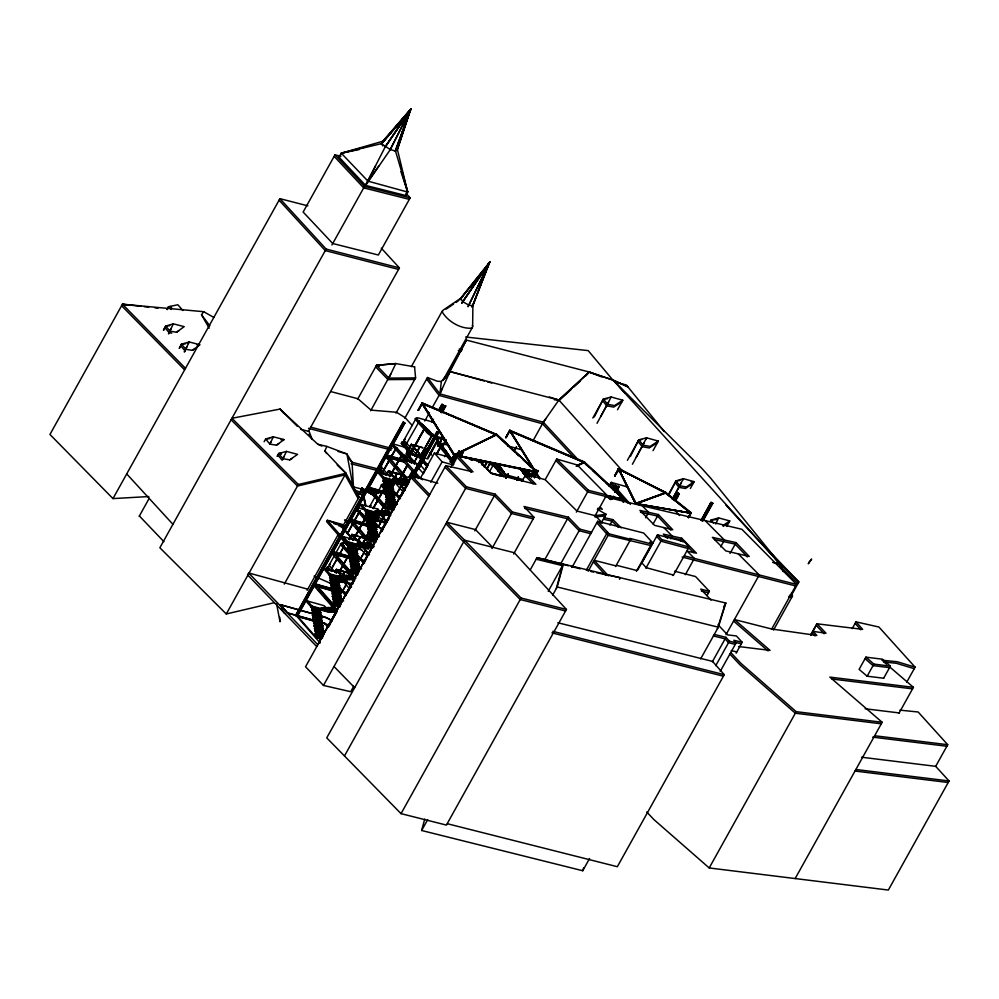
<?xml version="1.0" encoding="UTF-8"?>
<svg xmlns="http://www.w3.org/2000/svg" width="999" height="999" viewBox="0 0 999 999"><rect width="100%" height="100%" fill="white"/><g stroke="black" fill="none" stroke-linecap="round" stroke-linejoin="round"><path stroke-width="1.5" d="M443.231 379.87L472.639 326.923L472.877 305.694L488.936 263.511L459.765 299.875M664.198 431.531L626.435 385.04L616.795 382.517M665.446 493.081L618.506 468.768L636.188 503.521L635.651 503.908L618.393 468.793L665.821 492.482L665.396 493.069L665.759 492.445L691.208 512.737L688.623 517.669M340.796 544.155L335.726 553.221M392.994 445.129C390.559 444.98 401.785 451.573 392.769 445.167M395.429 448.101C397.065 446.004 401.248 454.333 396.378 448.951M415.784 418.494C413.411 418.394 423.813 424.325 415.547 418.531M346.291 549.213C345.691 547.527 349.5 552.11 348.976 551.648M361.775 514.235C360.776 511.688 369.305 521.49 362.075 513.623M398.289 450.624C406.118 457.954 397.977 448.501 398.426 450.774M421.079 424.001C433.841 433.953 417.382 421.091 418.656 421.004M401.148 452.959L407.23 458.479L404.37 455.382L403.921 455.844M423.938 426.336L427.085 429.308M349.575 551.323L340.447 543.806M454.632 455.307L454.033 454.92L458.716 453.346M496.628 435.152L496.728 434.503L422.165 402.922L454.258 455.182M505.844 437.425L509.852 430.344L584.415 461.925L584.015 462.512L584.378 461.9L624.825 499.338L623.513 501.973L624.762 499.575M622.09 470.517L558.866 400.037L450.025 371.578L441.358 381.481L439.897 393.868L432.342 407.442M496.378 435.114L496.703 434.49L496.503 435.139L422.077 403.009L454.67 454.97C452.984 455.869 456.281 453.821 457.542 455.432M460.439 456.019L536.987 471.778L534.415 476.848M583.903 462.387C584.715 461.413 583.716 463.673 588.386 466.533M624.238 499.35L622.964 501.648L624.662 499.2L624.525 499.862L583.94 462.137L624.2 499.675L624.825 499.338M367.719 518.843C359.278 512.225 368.419 519.155 370.154 522.165M426.698 429.208C428.359 428.883 430.619 432.505 429.595 432.067M665.908 492.969L635.676 503.958L665.946 492.694L618.393 469.031M367.482 518.881L370.579 521.94L368.768 519.892M406.693 458.329L409.727 461.488M373.301 524.537L375.799 527.322M409.353 461.388L409.815 460.926L411.713 463.024M429.483 431.693L434.041 436.838M432.367 434.328L435.352 437.599L432.517 434.852M328.209 567.607L326.561 567.832L327.31 569.093M335.052 572.077L336.538 569.455L340.322 574.363M351.735 534.74L356.93 540.659M381.606 473.489L378.596 470.042L379.258 468.856L380.357 469.155M386.638 474.887L388.673 471.004L386.401 474.7M410.402 453.733L401.386 443.419L402.734 442.132L403.034 443.194M411.463 444.38L406.531 452.947L411.463 444.38L424.051 459.265L411.201 444.455L422.752 447.664M437.35 440.709C436.413 438.074 443.993 449.313 437.824 440.272M399.35 499.2L404.083 490.534M428.134 465.409L422.165 458.578M440.347 443.406C446.965 452.385 437.924 441.908 440.484 443.544M527.547 471.266C527.422 469.368 530.219 475.736 530.631 474.2M445.329 450.324L442.569 446.678L447.502 453.883L445.367 450.112L444.742 450.387L445.367 450.099M523.426 472.265C510.864 455.794 537.125 493.144 521.053 468.718M530.019 474.5L530.494 474.075L532.242 476.423M608.116 496.441C608.641 495.666 608.516 496.703 611.151 499.463M635.851 503.646L691.071 513.099L635.689 503.471L665.821 492.482M498.576 465.509C498.713 464.298 501.336 468.718 502.522 471.191M444.792 450.174L447.502 453.883L442.569 446.678M525.611 475.824L523.101 471.94M460.739 298.664L488.936 263.511L472.015 307.23L489.797 261.988L460.614 298.339L443.206 310.115L442.182 311.863C447.827 321.528 460.701 329.121 472.003 328.172M452.447 460.389C451.823 461.813 449.438 454.657 447.377 453.384M505.694 475.574L504.133 473.264M523.089 459.827L537.112 472.165L496.565 434.453L454.508 454.807C441.658 476.673 462.774 440.359 450.699 462.287M606.031 496.053L624.35 499.325M461.476 451.76L496.865 434.715L421.94 403.559L422.477 403.121M422.165 402.922L454.145 455.394L454.32 454.77M506.131 437.749L510.014 430.407L509.64 430.969L584.19 462.562M363.274 537.924L351.923 534.453L358.142 541.47M347.789 572.614L336.438 569.43L340.584 574.225M399.962 474.3L388.424 471.091L393.356 476.935M414.76 455.881L402.272 441.933L401.548 443.231L402.247 444.018M422.714 447.814L411.263 444.443L424.1 459.215M589.56 858.491L582.742 870.741L421.64 830.494L424.725 819.068M556.343 588.498L562.512 565.634L536.176 559.215M552.647 595.129L557.192 586.962L563.361 564.11L725.848 603.021L718.293 627.21L700.649 658.89M635.651 503.908L618.606 468.718L635.864 504.008M615.097 476.011C613.211 475.974 619.979 470.779 618.868 468.693M635.514 503.783L635.776 503.721M582.742 870.741L583.628 867.894M717.432 628.733L724.999 604.545M339.011 157.305L341.296 153.209L381.356 143.656L410.04 110.489L397.415 149.513L407.667 192.07L405.394 196.166M397.04 149.6L410.04 110.489L381.918 142.795M359.39 149.513L341.296 153.209L382.767 141.259L410.889 108.953L397.415 149.513L395.492 151.036L390.297 149.588L381.356 143.656L410.889 108.953L395.492 151.036L407.667 192.07L367.957 181.131L341.296 153.209L339.348 157.467M509.565 430.769L584.378 462.412L509.902 430.619L505.906 437.649M395.492 151.036L410.04 110.489L381.356 143.656L382.904 145.954M395.167 151.124L410.04 110.489L381.481 144.031M330.769 570.129L344.205 545.754M384.49 474.113L382.892 471.603L396.74 447.49L391.171 456.718M408.316 448.613L405.656 445.142L419.518 420.854M408.091 448.651L405.831 444.93M171.004 328.871L168.506 333.916L173.339 323.851L184.203 326.648L176.523 332.217L170.017 331.193L165.722 326.061L163.449 330.145M186.825 346.99L184.328 352.035L189.161 341.97L198.664 344.418M270.916 441.82L269.942 444.143L276.448 445.154L278.721 443.818M373.876 495.604L361.763 488.786L362.025 488.174L358.291 495.566M485.277 271.978L488.936 263.511L461.825 303.134L488.936 263.511L485.227 272.003M481.73 280.369L483.591 276.124M484.84 273.301L489.797 261.988L462.674 301.598L468.881 305.207L472.877 305.694M326.685 453.509L324.825 451.024L326.86 446.441L346.928 453.971L352.048 462.25L353.546 487.962M277.897 455.069L282.143 460.264L284.028 456.418M442.37 388.324L439.897 393.868L543.331 422.227L578.284 459.852M385.302 146.703L410.04 110.489L406.918 117.432L410.04 110.489L405.557 116.771L410.04 110.489L390.297 149.588L364.91 186.551L385.302 146.703L410.889 108.953L407.093 117.32M282.992 458.728L286.426 451.398L297.602 454.37L289.698 459.852L282.992 458.728L278.746 453.534L277.235 456.268M377.61 517.994L388.461 497.539M425.299 427.46L411.476 451.498L425.162 427.36L409.578 456.406M370.666 410.776L390.696 374.2M608.691 401.985L597.015 423.301M644.13 442.832L632.404 464.235M681.193 483.017L672.302 499.375L683.391 478.671L694.155 481.68L690.384 488.449M715.721 523.988L718.618 517.907L729.757 520.929L726.735 526.361M357.53 399.375L376.486 365.322L388.861 378.097L395.829 363.574L414.685 366.87M489.797 261.988L468.032 306.73L488.936 263.511L486.438 267.332L489.797 261.988L486.775 267.42M167.183 309.553L168.544 306.743L177.834 304.745L182.879 310.502M617.519 409.752L622.814 400.249L611.188 396.99L600.774 416.471M277.372 456.318L278.746 453.534L286.426 451.398M163.636 330.219L165.722 326.061L173.339 323.851M179.458 348.339L181.543 344.18L189.161 341.97L188.312 343.506M364.922 186.576L375.524 166.059M362.275 488.586L361.85 488.336M390.122 149.763L410.889 108.953L404.632 117.832M594.293 416.945L603.408 399.026L611.188 396.99M630.369 456.456L638.811 439.835L646.628 437.824L658.353 441.096L653.034 450.649M668.905 494.792L675.998 480.919L683.391 478.671L682.542 480.207M445.279 377.809L449.175 373.114L466.421 340.085L589.248 372.015L613.124 380.119L628.009 386.775M213.811 317.42L203.696 311.7L122.452 304.208L49.95 434.465L112.974 498.601L148.789 496.54M167.033 309.465L168.544 306.743L171.353 306.593M179.271 348.264L181.543 344.18L185.602 343.781M112.974 498.601L279.92 198.664L307.867 205.844M340.884 156.306L335.002 154.833L303.147 212.05L332.742 243.519L378.359 255.007L410.177 197.827L405.956 193.331M139.198 516.296L149.238 498.264M279.92 198.664L326.124 249.063L159.865 547.764L226.286 613.973L273.888 602.784M331.955 244.93L364.56 186.351L335.002 154.833M407.854 114.398L410.889 108.953M264.123 441.733L265.647 439.011L273.264 436.788L284.128 439.597L276.448 445.154M272.402 438.336L273.264 436.788L269.942 444.143L265.647 439.011L269.693 438.598M308.379 431.406L399.388 267.894L381.306 248.164M248.664 572.964L247.602 574.887L316.658 646.49L317.732 644.58L248.664 572.964L307.542 589.123M226.286 613.973L298.364 484.49L345.954 473.289L359.016 497.102L343.219 525.486M284.278 584.115L345.954 473.289L324.825 451.024M349.063 458.878L352.048 462.25L351.198 463.786L380.844 471.441M411.351 366.608L442.395 310.839M318.918 621.828L287.587 613.024L280.282 604.682L323.976 616.82A8.254 2.41 29.1 0 1 332.08 621.041M395.979 413.161L415.596 377.909L414.573 366.845M287.587 613.024L280.344 604.57M339.111 526.223L339.835 524.912L343.381 524.725L327.322 520.317L326.586 521.628L349.563 547.889M358.079 495.467L362.063 488.436M307.118 590.347L338.711 533.591M404.82 418.231L427.485 377.51L437.375 381.231L441.358 381.481M295.567 615.347L403.097 422.177L404.183 422.477L404.82 423.201L297.302 616.383L295.991 615.359M295.667 615.646L403.509 422.177M296.204 616.071L403.721 422.889L403.097 422.177M301.149 607.604L302.647 604.919M304.882 600.899L307.867 595.529M316.084 580.781L317.57 578.096M325.037 564.685L328.022 559.315M331.019 553.946L332.505 551.261L333.142 551.985L331.83 550.961M339.972 537.849L341.471 535.164M348.938 521.753L350.424 519.068C347.377 517.932 352.472 521.066 350.424 519.068M363.873 494.917L366.858 489.56M375.075 474.8L376.561 472.115M381.044 464.073L382.53 461.388M387.762 451.998L391.496 445.292M398.963 431.868L400.462 429.183M296.878 616.371L404.732 422.902M332.879 553.771L333.741 552.235L351.323 557.167L350.474 558.703L335.814 554.595M350.799 521.565L351.66 520.042L367.782 524.562M357.817 509.59L359.415 506.83L358.054 509.59M325.899 607.729L324.113 605.681L307.58 601.048L306.93 602.197L311.401 607.292L316.908 608.841M343.818 575.536L342.033 573.488L325.499 568.843L324.85 569.992L329.32 575.099L332.068 575.874M371.703 546.64L371.191 547.564L363.449 545.392L359.952 541.296L343.419 536.65L342.769 537.799L347.24 542.894L363.773 547.539L364.41 546.391M380.544 512.162L377.872 509.103L361.338 504.458L360.689 505.606L365.159 510.701M398.114 479.645L398.626 478.733L399.8 480.069L399.288 480.994L395.791 476.898L379.258 472.252L378.609 473.401L383.079 478.509M329.245 564.86L334.29 555.806M352.659 524.3L347.377 533.703L352.36 524.125M353.771 521.528L359.952 510.851L353.896 521.628M347.215 533.641L352.522 524.2M354.146 521.628L360.077 510.951M342.195 544.467L343.768 541.733L342.57 544.58M382.967 471.54L389.685 459.39M342.332 544.567L344.056 541.908M418.057 410.102L422.215 403.196L418.581 410.327M418.231 410.227L422.003 403.109L454.395 455.369M418.444 410.327L422.215 403.196M330.881 570.154L344.305 545.754M404.17 439.785L415.696 419.093M312.425 608.778L312.937 607.867L311.763 606.518L319.505 608.691L320.679 610.039L320.167 610.951L312.425 608.778L311.251 607.442L312.038 606.143L307.58 601.048M325.499 568.843L329.957 573.95L329.171 575.237L330.344 576.585L338.087 578.758L338.599 577.834L337.425 576.498L329.682 574.325L330.856 575.661L338.599 577.834M343.419 536.65L347.877 541.745L346.503 544.38L349.388 548.001M349.101 539.435L351.848 534.552L363.311 537.762M361.338 504.458L365.796 509.552L365.01 510.851L366.183 512.187L373.926 514.373L374.438 513.449L373.264 512.1L365.522 509.927L366.695 511.276L381.693 515.347L382.33 514.198M392.719 482.992A5.045 1.474 29.1 0 1 391.845 482.142L384.103 479.995L382.929 478.658L383.716 477.36L379.258 472.252M349.2 539.51L352.023 534.477M349.4 539.56L352.085 534.74M389.947 489.473L383.154 480.919L383.841 479.657M386.526 474.837L388.499 471.091L393.618 476.81M311.638 610.077L312.15 609.153L319.892 611.326L321.066 612.674L320.554 613.598L312.812 611.425L311.638 610.077L315.509 611.163M330.07 576.96L329.558 577.884L330.731 579.22L338.474 581.393L338.986 580.481L337.812 579.133L330.07 576.96L331.243 578.309L338.986 580.481M330.344 576.585L330.856 575.661M347.989 544.767L347.477 545.679L348.651 547.027L356.393 549.2L356.905 548.289L355.731 546.94L347.989 544.767L349.163 546.103L356.905 548.289M365.909 512.574L365.397 513.486L366.571 514.835L374.313 517.007L374.825 516.083L373.651 514.747L365.909 512.574L367.083 513.911L374.825 516.083M366.183 512.187L366.695 511.276M383.828 480.369L383.316 481.293L384.49 482.642L392.232 484.815L392.744 483.891L391.571 482.542L383.828 480.369L385.002 481.718L392.744 483.891M384.103 479.995L384.615 479.083L383.441 477.734L391.183 479.907L392.357 481.256L391.845 482.167L390.671 480.831M369.955 506.031L381.506 485.314M312.537 611.8L312.025 612.712L313.199 614.06L313.711 613.136L312.537 611.8L320.279 613.973L321.453 615.309L320.941 616.233L319.767 614.885L320.279 613.973M312.812 611.425L313.324 610.501L312.15 609.153M329.945 580.519L330.457 579.595L338.199 581.78L339.373 583.116L329.945 580.519L331.119 581.868L338.861 584.04L337.687 582.692M330.731 579.22L331.243 578.309M348.376 547.402L349.55 548.751L357.292 550.924L356.119 549.575L348.376 547.402L347.864 548.326L349.038 549.675L356.78 551.848M348.651 547.027L349.163 546.103M365.784 516.133L366.296 515.209L374.038 517.382L375.212 518.731L365.784 516.133L366.958 517.47L374.7 519.642M366.571 514.835L367.083 513.911M382.904 485.639L384.627 482.979L383.141 485.639M384.49 482.642L385.002 481.718M352.859 540.147L365.734 517.457L353.246 540.322L339.835 524.912L327.322 520.317L364.573 562.912M335.177 572.127L336.351 569.53L340.459 574.338M352.984 540.247L365.734 517.457M353.147 540.309L365.484 517.457M312.412 615.359L312.924 614.435L320.667 616.608L321.84 617.956L321.328 618.881L313.586 616.695L312.412 615.359L321.84 617.956M330.844 582.242L330.332 583.166L331.506 584.502L339.248 586.675L339.76 585.764L338.586 584.415L330.844 582.242L332.018 583.591L339.76 585.764M348.251 550.961L348.763 550.049L356.506 552.222L357.679 553.558L357.167 554.482L349.425 552.31L348.251 550.961L352.123 552.047M366.171 518.768L366.683 517.844L374.425 520.017L375.599 521.366L375.087 522.29L367.345 520.117L366.171 518.768L375.599 521.366M384.091 486.575L384.603 485.651L392.345 487.824L393.519 489.173L393.007 490.084L385.277 487.912L384.091 486.575L393.519 489.173M389.51 476.673L402.385 453.983L389.747 476.685M331.119 581.868L331.631 580.943L330.457 579.595M349.038 549.675L349.55 548.751M366.958 517.47L367.47 516.558L366.296 515.209M392.619 487.45L384.877 485.277L385.389 484.353L384.215 483.017L391.958 485.189L393.131 486.525L385.389 484.353M390.547 475.512L402.222 453.921M333.042 579.62L334.278 577.135M336.288 573.526L337.687 571.066M333.154 579.682L334.465 577.135M445.242 378.134L466.421 340.085M373.052 508.354L385.015 486.925M373.176 508.454L385.177 487M373.339 508.528L385.302 487.1M312.799 617.994L313.311 617.082L321.054 619.255L322.227 620.591L321.715 621.515L313.973 619.343L312.799 617.994L322.227 620.591M313.586 616.695L314.098 615.784L312.924 614.435M331.231 584.877L330.719 585.801L331.905 587.15L339.635 589.323L340.147 588.399L338.973 587.05L331.231 584.877L332.417 586.226L340.147 588.399M331.506 584.502L332.018 583.591M348.639 553.608L349.151 552.684L356.893 554.857L358.067 556.206L357.555 557.117L349.825 554.944L350.337 554.033L349.151 552.684M349.425 552.31L349.937 551.386L348.763 550.049M367.07 520.491L366.558 521.403L367.744 522.752L375.474 524.925L375.986 524L374.812 522.664L367.07 520.491L368.256 521.828L375.986 524M367.345 520.117L367.857 519.193L366.683 517.844M385.277 487.912L385.789 487L384.603 485.651M448.514 374.3L450.025 371.578L484.328 380.969M338.861 572.452L350.237 552.435L339.148 572.627M338.986 572.552L350.087 552.36M319.505 608.691L318.993 609.615L320.167 610.951M337.425 576.498L336.913 577.41L339.697 580.594M354.832 545.217L355.344 544.305L347.602 542.12L348.776 543.468L348.264 544.393L356.006 546.565L356.518 545.641L355.344 544.305M372.752 513.024L373.264 512.1M313.187 620.641L313.698 619.717L321.441 621.89L322.615 623.239L322.103 624.15L314.373 621.977L313.187 620.641L318.356 622.09M313.973 619.343L314.485 618.418L313.311 617.082M331.618 587.524L331.106 588.436L332.292 589.785L340.022 591.957L340.534 591.033L339.36 589.697L331.618 587.524L332.804 588.861L332.292 589.785M331.905 587.15L332.417 586.226M349.55 555.319L349.038 556.243L350.212 557.592L357.954 559.765L358.466 558.841L357.28 557.492L349.55 555.319L350.724 556.668L364.585 560.551M367.47 523.126L366.958 524.05L368.132 525.387L375.874 527.559L376.386 526.648L375.199 525.299L367.47 523.126L368.643 524.475L368.132 525.387M367.744 522.752L368.256 521.828M385.389 490.934L384.877 491.845L386.051 493.194L393.793 495.367L394.305 494.455L393.119 493.106L385.389 490.934L386.563 492.27L400.424 496.153M386.176 489.635L385.664 490.559L393.406 492.732L393.918 491.808L392.732 490.459L384.99 488.286L384.478 489.21L393.918 491.808M411.176 444.642L405.944 454.283L414.722 464.335M358.216 540.596L360.414 536.987L357.829 541.883L360.327 537.062M424.787 421.004L429.395 412.737M341.808 576.173L339.223 575.449L338.711 576.373L340.771 578.671A5.045 1.474 29.1 0 0 345.567 581.843L346.865 582.305M367.557 554.383L364.972 553.658L367.757 554.532A5.045 1.474 29.1 0 0 367.207 556.218L356.631 544.168L357.142 543.256L359.727 543.98M378.933 512.15L375.062 511.063L374.55 511.975L381.481 519.842A5.045 1.474 29.1 0 0 386.276 523.014L383.703 522.39L385.564 524.512M396.853 479.945L392.982 478.858L392.47 479.782L393.643 481.131L401.386 483.304L401.898 482.38L383.716 477.36M319.38 612.25L319.892 611.326M337.812 579.133L337.3 580.057L333.429 578.97M355.731 546.94L355.219 547.864L356.393 549.2M373.139 515.659L373.651 514.747M391.571 482.542L391.059 483.466L392.232 484.815M394.855 477.072L397.065 473.514L395.092 477.26M314.098 622.352L313.586 623.276L314.76 624.625L322.502 626.798L323.014 625.874L321.828 624.525L314.098 622.352L315.272 623.701L323.014 625.874M314.373 621.977L314.885 621.066L313.698 619.717M331.506 591.083L332.018 590.159L339.747 592.332L340.934 593.681L340.422 594.592L332.679 592.419L331.506 591.083L340.934 593.681M349.937 557.966L349.425 558.878L350.599 560.227L358.341 562.4L358.853 561.475L357.667 560.139L349.937 557.966L360.015 569.405L352.272 567.232L351.099 565.884L350.587 566.808L351.76 568.144L359.503 570.317M350.212 557.592L350.724 556.668M367.857 525.761L367.345 526.685L368.519 528.034L376.261 530.207L376.773 529.283L375.599 527.947L367.857 525.761L369.031 527.11L376.773 529.283M385.776 493.568L385.264 494.493L386.438 495.829L394.18 498.014L394.692 497.09L393.519 495.741L385.776 493.568L386.95 494.917L394.692 497.09M386.051 493.194L386.563 492.27M394.967 477.21L396.865 473.464M359.315 542.445L359.952 541.296M375.949 513.249L372.527 519.318L375.724 513.111M377.235 510.252L377.872 509.103M395.154 478.046L395.791 476.898M321.965 609.914L322.477 608.99L321.303 607.642L320.791 608.566L321.965 609.914L329.707 612.087L330.219 611.163L322.477 608.99M325.761 608.329L323.189 607.604L322.677 608.528L323.851 609.865L331.593 612.037L332.105 611.126M339.223 575.449L340.397 576.798L339.885 577.709L347.627 579.895L348.139 578.97M343.681 576.136L341.109 575.412L340.597 576.323L341.77 577.672L349.513 579.845L350.025 578.921M367.944 546.728L367.432 547.652L359.69 545.479L358.516 544.13L359.028 543.206L361.601 543.931M377.622 537.062L368.394 526.51L369.243 524.975L371.303 527.322M375.062 511.063L376.236 512.4L371.728 520.529L377.759 527.435M380.819 512.1L376.948 511.013L376.436 511.938L377.61 513.274L385.352 515.447L385.864 514.535M393.643 481.131L394.155 480.207L392.982 478.858M394.867 478.821L396.041 480.157L407.03 483.166L407.542 482.255L394.867 478.821L394.355 479.732L395.529 481.081L403.271 483.254L403.783 482.342M418.593 478.521L404.233 462.112L405.094 460.589L387.5 455.644L405.956 476.735L411.813 478.384M373.526 518.306L374.038 517.382M391.446 486.101L391.958 485.189M313.973 625.911L314.485 624.999L322.227 627.172L323.401 628.508L322.889 629.432L315.147 627.26L313.973 625.911L323.401 628.508M314.76 624.625L315.272 623.701M332.405 592.794L331.893 593.718L333.067 595.067L340.809 597.24L341.321 596.316L340.147 594.967L332.405 592.794L333.579 594.143L341.321 596.316M332.679 592.419L333.191 591.508M349.812 561.525L350.324 560.601L358.067 562.774L359.24 564.123L358.728 565.047L350.986 562.862L349.812 561.525L354.97 562.974M350.599 560.227L351.111 559.303L358.853 561.475M368.244 528.409L367.732 529.32L368.906 530.669L376.648 532.842L377.16 531.93L375.986 530.581L368.244 528.409L369.418 529.745L377.16 531.93M368.519 528.034L369.031 527.11M385.651 497.127L386.163 496.216L393.906 498.389L395.08 499.725L394.568 500.649L386.825 498.476L385.651 497.127L395.08 499.725M386.438 495.829L386.95 494.917M411.576 451.673L425.162 427.36M327.647 608.279L325.062 607.554L324.55 608.478L325.724 609.827L333.466 612L333.978 611.076M341.571 577.984L340.234 580.394M342.944 575.711L344.792 571.903L342.47 576.286L343.656 577.622L344.168 576.71L342.982 575.362L345.567 576.086M361.576 545.429L360.389 544.093L360.901 543.169L363.486 543.893M400.611 479.857L396.753 478.771L396.241 479.695L397.415 481.043L405.157 483.216L405.669 482.292M323.851 609.865L324.363 608.953L323.189 607.604M337.799 585.114L342.282 576.748L341.109 575.412M355.781 552.859L360.202 544.555L359.028 543.206M374.313 519.517L378.122 512.362L376.948 511.013M396.041 480.157L392.232 487.312L395.766 481.293M337.899 585.189L342.008 577.884M355.819 552.996L359.927 545.691L355.994 553.134M373.826 520.716L377.847 513.498L373.913 520.941M320.667 616.608L320.155 617.532L321.328 618.881M338.074 585.339L342.108 577.959M391.783 488.648L395.866 481.368M314.872 627.634L314.36 628.558L315.534 629.894L323.276 632.067L323.788 631.156L316.046 628.983L314.872 627.634L322.615 629.807L322.103 630.731L323.276 632.067M332.28 596.353L332.792 595.441L340.534 597.614L340.022 598.538L341.196 599.875L341.708 598.963L332.28 596.353L333.454 597.702L341.196 599.875M350.711 563.236L350.199 564.16L351.373 565.509L359.116 567.682L359.628 566.758L358.454 565.422L350.711 563.236L351.885 564.585L359.628 566.758M368.119 531.967L368.631 531.043L376.373 533.216L375.861 534.14L377.035 535.489L377.547 534.565L368.119 531.967L369.293 533.316L377.035 535.489M386.039 499.775L395.467 502.372L394.955 503.284L387.212 501.111L386.039 499.775L386.551 498.851L394.293 501.023M315.147 627.26L315.659 626.336L314.485 624.999M333.067 595.067L333.579 594.143M350.986 562.862L351.498 561.95L350.324 560.601M368.906 530.669L369.418 529.745M386.825 498.476L387.337 497.552L386.163 496.216M370.479 529.57L360.826 546.928L370.267 529.333M325.724 609.827L326.236 608.903L325.062 607.554M329.533 608.241L326.948 607.517L326.436 608.441L327.61 609.777L335.352 611.95L335.864 611.038M347.452 576.048L344.867 575.324L344.355 576.236L345.529 577.584L353.271 579.757L353.783 578.833M360.826 546.928L370.429 529.395M380.007 512.312L379.495 513.236L378.309 511.888L378.821 510.976L380.007 512.312L387.737 514.485L387.225 515.409L376.236 512.4M380.706 510.926L380.194 511.85L381.368 513.186L381.88 512.275L380.706 510.926L384.578 512.012M397.415 481.043L397.927 480.119L396.753 478.771M388.486 497.602L377.31 517.757M320.542 620.167L321.054 619.255M338.973 587.05L338.461 587.974L341.97 591.883M356.893 554.857L356.381 555.781L357.555 557.117M374.3 523.576L374.812 522.664M392.22 491.383L392.732 490.459M315.259 630.269L316.433 631.618L324.176 633.791L323.002 632.454L315.259 630.269L314.747 631.193L315.921 632.542L323.664 634.715M332.667 599L333.179 598.076L340.921 600.249L342.095 601.598L332.667 599L333.841 600.337L341.583 602.522M369.018 533.691L370.192 535.027L377.934 537.2L376.76 535.864L369.018 533.691L368.506 534.602L369.68 535.951L377.422 538.124M397.165 483.216L407.567 464.523M315.534 629.894L316.046 628.983M333.454 597.702L333.966 596.778L332.792 595.441M351.373 565.509L351.885 564.585M369.293 533.316L369.805 532.392L368.631 531.043M387.212 501.111L387.724 500.199L386.551 498.851M397.19 483.279L407.667 464.535M342.27 582.529L343.007 581.218L345.567 581.843M397.427 483.291L407.829 464.597M399.8 479.458L407.979 464.772M327.61 609.777L328.122 608.866L326.948 607.517M331.406 608.204L328.833 607.467L328.321 608.391L329.495 609.74L335.939 611.55M345.529 577.584L346.041 576.66L344.867 575.324M346.753 575.274L346.241 576.198L347.415 577.547L347.927 576.623L346.753 575.274L349.325 575.998M363.449 545.392L363.961 544.467L362.787 543.119L365.372 543.843M364.672 543.081L364.16 544.005L365.334 545.342L365.846 544.43L364.672 543.081L367.245 543.806M386.463 511.975L382.592 510.889L382.08 511.8L383.254 513.149L389.71 514.96M400.512 478.683L401.685 480.032L401.173 480.956L400 479.607L400.512 478.683L403.097 479.408M320.929 622.814L321.441 621.89M374.687 526.223L375.199 525.299M393.119 493.106L392.607 494.03L393.793 495.367M322.764 636.987L316.308 635.177L315.135 633.828L315.647 632.916L323.389 635.089M315.921 632.542L316.433 631.618M341.308 602.897L333.566 600.724L333.054 601.635L334.228 602.984L340.684 604.795M333.841 600.337L334.353 599.425L333.179 598.076M358.604 572.602L352.147 570.791L350.974 569.442L351.486 568.518L359.228 570.691M351.76 568.144L352.272 567.232M376.523 540.397L370.067 538.586L368.893 537.25L369.405 536.326L377.147 538.498M369.68 535.951L370.192 535.027M395.067 506.306L387.325 504.133L386.813 505.044L387.999 506.393L394.443 508.204M387.6 503.758L388.112 502.834L386.938 501.486L394.68 503.658L395.854 505.007L386.426 502.41L387.6 503.758L395.342 505.931L394.168 504.582L394.68 503.658M414.972 455.319L419.73 446.828L415.197 455.444M346.491 578.596L345.854 579.745L334.827 576.648M415.072 455.394L419.842 446.89M329.495 609.74L330.007 608.816L328.833 607.467M336.538 611.138L331.381 609.69L330.194 608.354L330.706 607.429L333.291 608.154M346.616 578.995L345.442 581.905M352.56 568.306L348.027 576.386L352.722 568.381M366.558 543.031L366.046 543.956L367.22 545.304L367.732 544.38L366.558 543.031L369.131 543.756M383.254 513.149L383.766 512.225L382.592 510.889M384.478 510.839L383.966 511.763L385.139 513.099L385.651 512.187L384.478 510.839L387.05 511.563M404.97 479.37L402.397 478.646L401.885 479.57L403.059 480.906L408.216 482.355M321.828 624.525L321.316 625.449L322.502 626.798M339.235 593.256L339.747 592.332M348.414 576.56L352.847 568.481M357.155 561.051L357.667 560.139M375.599 527.947L375.087 528.858L376.261 530.207M393.519 495.741L393.007 496.665L394.18 498.014M316.034 635.551L315.522 636.475L316.695 637.824L317.207 636.9L316.034 635.551L322.49 637.362M316.308 635.177L316.82 634.253L315.647 632.916M333.953 603.359L335.127 604.707L334.615 605.619L333.441 604.283L333.953 603.359L340.409 605.169M334.228 602.984L334.74 602.06L333.566 600.724M351.873 571.166L353.059 572.502L352.547 573.426L351.361 572.077L351.873 571.166L358.329 572.976M352.147 570.791L352.659 569.867L351.486 568.518M369.792 538.961L369.28 539.885L370.467 541.233L370.979 540.309L369.792 538.961L376.248 540.771M370.067 538.586L370.579 537.674L369.405 536.326M387.712 506.768L387.2 507.692L388.386 509.028L388.898 508.116L387.712 506.768L394.168 508.578M387.999 506.393L388.511 505.469L387.325 504.133M366.059 546.778L365.547 547.689L357.804 545.516L358.316 544.592L357.142 543.256M383.978 514.572L383.466 515.496L375.724 513.324M331.381 609.69L331.893 608.778L330.706 607.429M351.211 575.961L348.639 575.237L349.812 576.573L349.3 577.497L348.127 576.148M403.059 480.906L403.571 479.995L402.397 478.646M403.758 479.52L404.27 478.596L405.457 479.945L404.945 480.869L403.758 479.52L406.343 480.244M385.002 514.473L380.856 521.64L384.165 515.484M321.715 628.084L322.227 627.172M340.147 594.967L339.635 595.891L340.809 597.24M393.394 499.3L393.906 498.389M347.552 582.242L342.769 590.746L347.427 582.192M365.472 550.049L360.689 558.553L365.347 549.987M378.571 526.223L385.052 514.41M396.528 494.168L401.123 485.651M419.043 453.459L414.448 461.963L419.23 453.459M378.733 526.411L383.391 517.857M396.653 494.218L401.311 485.651M327.834 626.885L324.95 623.388L287.65 612.911M352.397 575.149L351.885 576.061L353.059 577.41L353.571 576.485M370.317 542.944L369.805 543.868L370.979 545.217M388.236 510.751L387.724 511.675L388.898 513.024M351.173 577.459L351.685 576.535L350.512 575.187L350 576.111L351.173 577.459L353.758 578.184M369.106 545.254L369.618 544.343L368.431 542.994L367.919 543.918L369.106 545.254L372.964 546.341M358.454 565.422L357.942 566.333L359.116 567.682M355.669 545.454L368.344 549.013L369.78 546.428M351.898 578.883L351.386 579.807L340.397 576.798M369.817 546.69L369.305 547.602L356.631 544.168M419.98 456.655L432.842 433.966L420.217 456.655M407.33 479.907L406.818 480.819L405.644 479.483M408.978 476.935L411.975 471.578M420.267 456.818L432.679 433.891M406.343 482.405L404.857 485.089L401.548 484.153M409.34 477.035L412.325 471.678M340.409 601.173L340.921 600.249M358.329 568.98L358.841 568.056L351.099 565.884M376.248 536.775L376.76 535.864M386.7 480.407L404.995 485.551L407.155 481.668M409.315 477.784L412.912 471.316M389.622 514.448L389.111 515.372L378.122 512.362M319.73 642.956L319.093 642.245L426.61 449.063L427.709 449.375L428.346 450.087L413.411 476.923M426.61 449.063L305.544 666.77L323.464 685.439L350.699 691.695L353.733 686.238M319.093 642.245L427.035 449.063M336.064 612.762L329.345 624.837L331.256 622.152M345.554 595.666L353.983 580.569M371.166 549.712L363.511 563.598L366.371 558.778M381.431 531.393L389.835 516.171M405.507 487.999L407.754 483.978M411.488 477.272L413.723 473.251M421.378 459.702L417.27 467.008L420.154 462.237M422.677 457.142L436.875 431.655L437.962 431.968L438.598 432.692L419.318 467.532L424.088 459.016M331.68 621.103L336.151 613.061M347.727 592.232L351.086 586.226M352.585 583.541L354.083 580.869M381.556 531.456L386.188 523.176M387.674 520.491L389.173 517.807M401.548 495.591L404.233 490.771M405.594 488.299L408.166 483.978M411.576 477.572L414.135 473.251M426.835 450.449L437.287 431.668M328.683 626.86L330.182 624.175M381.705 531.618L383.191 528.933M387.674 520.879L389.16 518.206M412.312 476.61L427.247 449.787L426.71 449.363M418.007 466.808L419.493 464.123M423.976 456.081L425.474 453.396M417.882 467.694L422.577 459.265M427.797 449.825L437.5 432.38L436.875 431.655M412.987 476.923L428.346 450.087M435.726 435.989L437.212 433.304M413.324 476.623L428.259 449.8M413.536 476.948L415.359 473.976M418.943 463.861L420.254 464.885L438.511 432.392M413.961 476.96L415.447 474.275M419.218 467.457L424.188 459.103M416.858 475.012L415.684 477.922M428.009 457.067L432.517 448.963M433.054 448.002L436.65 441.546M428.384 457.117L436.251 442.257M424.787 458.079L427.772 458.916L439.298 438.211M437.562 446.328L442.844 436.925L440.184 442.507M439.285 443.668L443.007 436.988M453.808 464.31L447.065 456.593L434.403 453.034L420.741 477.572L422.664 479.77M436.6 453.796L441.133 445.716L436.888 453.958M436.725 453.896L441.421 445.891M442.969 444.805L445.841 439.635M443.456 445.367L446.328 440.197M444.605 456.393L447.065 452.397L444.892 456.568M444.73 456.493L447.065 452.397M430.731 482.292L442.107 461.85L434.403 453.034M323.464 685.439L445.816 465.634L473.039 471.878L457.442 455.257L450.636 467.482M454.195 454.957L450.349 461.85M450.811 462.287L453.833 456.843M452.26 462.924L454.745 459.003L452.659 463.174M452.41 463.099L454.895 459.165M452.559 463.174L454.745 459.003M478.658 462.325L480.219 459.59M478.783 462.425L480.382 459.665M479.045 462.5L480.507 459.765M445.816 465.634L466.471 486.825L326.735 737.874L401.036 813.648L446.403 825.087L566.421 609.452L514.323 552.747L464.585 540.172L446.765 522.227L475.499 529.607L492.619 547.352M481.855 465.034L482.867 462.013L476.236 460.502M484.09 466.858L486.975 461.688M485.377 465.721L486.813 463.136M486.713 469.006L489.56 463.898L493.431 464.985L503.971 477.035M487.112 469.468L489.56 463.898M505.744 437.525L509.852 430.344M489.572 471.64L493.131 465.247L489.96 464.36M493.119 466.121L493.993 463.374M498.051 471.341L500.312 467.407M498.201 471.516L500.387 467.345M514.797 449.612L516.52 446.94L515.159 449.712M344.555 755.818L464.585 540.172L521.053 598.001L566.421 609.452M514.922 449.712L516.52 446.94M474.812 530.844L495.217 494.193L466.471 486.825M505.756 478.022L508.054 473.951M505.881 478.121L508.216 474.013M506.043 478.196L508.354 474.113M532.829 441.108L543.331 422.227L558.866 400.037L589.248 372.015L601.648 376.898M516.658 479.72L518.219 476.973L516.945 479.882M516.783 479.82L518.506 477.147M522.664 473.401L524.825 469.518M522.215 480.956L525.986 474.163L545.179 479.72L576.96 511.051L595.142 515.659L602.409 522.902M527.634 476.048L529.108 473.314M589.248 372.015L586.076 375.736M491.933 548.588L512.325 511.95L495.217 494.193M536.563 471.915L534.003 476.523L536.688 471.915M534.203 476.748L536.9 472.015M545.317 479.47L556.693 459.028L577.31 465.01L606.68 494.942L594.555 516.733M513.636 553.983L534.028 517.345L524 506.481L568.419 517.207L579.957 529.195L591.595 532.18M592.819 418.044L603.408 399.026L607.567 398.726M530.219 569.929L537.037 557.679L563.361 564.11L548.201 591.333M401.036 813.648L521.053 598.001M544.992 559.278L568.419 517.207M576.361 512.125L588.498 490.334L556.693 459.028M560.314 564.485L579.957 529.195M614.572 475.786L618.518 468.793L635.901 503.896M609.115 486.101L611.201 482.367L627.559 486.963M614.747 475.924L618.743 468.893M614.972 476.011L618.418 468.881M627.422 460.289L638.811 439.835L641.595 439.647M421.64 830.494L427.697 819.617M571.965 567.444L597.652 521.291L643.706 533.041L652.809 542.907L637.699 570.054M645.779 439.36L646.628 437.824L636.176 457.367M601.211 523.101L606.106 514.323L597.34 509.29M609.902 525.024L612.924 519.605L621.228 527.884M623.164 501.873L624.587 499.438M586.313 570.192L607.517 532.142L597.652 521.291M588.149 571.228L608.965 533.816L607.517 532.142M615.571 566.533L630.681 539.385L629.757 538.386L651.598 543.993L636.475 571.141M645.666 517.794L648.688 512.362L658.391 514.535L672.777 529.77L654.582 525.362L639.909 510.389L648.688 512.362L642.17 505.794L605.032 496.753M619.517 579.283L620.367 577.747L596.565 572.714M668.456 494.468L675.998 480.919L679.919 480.494M653.096 524.038L658.391 514.535M673.513 499.587C677.047 489.11 682.305 492.332 675.249 500.611M673.613 499.887L677.247 492.882M673.938 499.587L677.672 492.882M674.15 500.312L677.884 493.606L677.347 493.181M674.612 499.9L678.346 493.181M674.824 500.611L678.983 493.906M675.162 500.324L678.895 493.606M641.608 563.349L657.492 534.827L684.265 541.645L689.073 547.015L673.189 575.549M645.928 568.169L661.813 539.635L657.492 534.827M670.729 538.823L672.24 536.101L663.798 527.584M688.099 517.445L690.983 512.849L688.586 517.582M688.423 517.445L690.983 512.849M680.269 540.958L681.78 538.236L696.465 553.209L687.125 551.111L694.392 558.429L685.326 574.712M701.323 519.805L711.026 502.36L712.125 502.672L712.749 503.396L703.046 520.829M701.41 520.104L711.026 502.36M702.484 518.469L710.701 503.708M701.947 520.529L711.663 503.084L711.113 502.659M707.642 510.726L710.626 505.357M702.634 520.829L712.662 503.096M710.139 521.603L710.988 520.067L718.618 517.907M720.691 546.828L724.462 540.034L705.069 520.579L642.17 505.794M730.032 553.471L736.076 542.607L712.362 537.35L725.823 550.924L749.238 556.455L736.076 542.607M707.105 595.392L709.377 591.308L695.566 576.548L674.612 571.216M723.588 607.092L725.848 603.021M726.011 634.652L759.24 574.924L738.236 553.858M712.337 661.813L725.961 637.325L714.285 634.415M715.746 665.646L729.37 641.171L725.961 637.325M720.217 671.428L736.126 642.869L733.84 640.272L742.195 642.27L736.138 653.159M779.657 565.946L780.506 564.423L710.589 478.059L701.548 468.069L613.124 380.119L589.185 372.14L558.866 400.037L554.42 399.837M557.817 622.739L712.562 661.388L724.238 674.675L617.345 866.707L447.415 823.75M771.603 629.208L796.528 584.427L741.857 529.27L705.069 520.579M791.333 595.491L798.85 581.98L768.568 550.399M773.513 630.069L792.482 596.003L791.395 593.131M810.926 634.665L816.97 623.801L862.649 629.345L855.981 621.853L852.197 628.646M810.988 634.69L817.032 623.801L826.023 633.229L813.024 631.356L810.763 635.439M646.79 812.025L653.846 819.53L709.203 867.956L796.191 711.675L882.154 722.277L795.167 878.558M883.591 678.346L890.396 666.133L882.404 659.19L865.908 657.155L859.103 669.38L867.157 676.198L883.653 678.234M867.082 676.323L873.888 664.098L890.396 666.133M906.78 682.105L915.096 667.157L878.933 627.035L855.981 621.853M899.038 713.136L913.411 687.324L889.997 667.17M935.601 766.495L947.726 744.717L875.112 735.801M861.538 757.217L935.701 766.333L949.05 780.981L888.348 890.047L709.203 867.956M431.918 422.015L433.454 419.293M438.798 409.79L441.858 404.37L444.83 406.156L441.858 404.37M438.961 410.289L442.02 404.87M439.51 409.827L442.569 404.395M439.897 411.026L442.957 405.594M441.071 411.551L444.13 406.131M440.846 412.437L444.667 405.656M441.246 412.525C440.659 409.478 447.477 405.606 445.03 405.594M442.282 411.376L445.566 405.756M442.02 412.749L445.841 405.969M451.985 463.324L458.866 451.111L461.838 452.897L458.866 451.111M452.147 463.823L459.028 451.61M453.459 461.988L454.982 459.278M456.518 456.568L459.565 451.136M453.084 464.547L456.143 459.115M457.667 456.406L459.965 452.335M459.602 455.581L461.126 452.872M460.139 455.107L461.675 452.397M459.777 456.555C462.425 450.549 464.56 451.598 460.601 456.918M460.052 456.768L462.237 452.347M461.038 455.207L462.574 452.497M460.389 456.918L462.849 452.709M530.544 475.949L534.378 469.168L537.35 470.954L534.378 469.168M530.706 476.448L533.766 471.029M531.256 475.986L532.792 473.264M531.655 477.185L534.702 471.753M533.578 476.361L536.638 470.929M534.29 476.386L538.086 470.554L534.577 477.697M534.802 476.173L538.086 470.554M534.378 477.697L538.349 470.766M612.674 489.235L614.972 485.164L617.944 486.95L614.972 485.164M612.837 489.735L615.134 485.664M613.386 489.26L615.684 485.189M609.19 498.601L610.726 495.891M613.786 490.459L616.071 486.388M610.364 499.138L611.888 496.428M614.947 490.996L617.245 486.925M614.722 491.883L617.782 486.451M611.063 499.163L612.599 496.453M614.885 492.382C617.532 484.677 621.653 484.178 615.946 492.332M616.82 489.11L618.344 486.401M615.396 492.17L618.194 486.538M615.621 491.983L618.681 486.55M611.912 499.113L613.448 496.403M615.734 492.332L618.955 486.763M612.125 499.125L613.648 496.403M334.94 597.252L336.476 594.567M385.302 146.978L410.04 110.489M209.191 328.209L201.523 314.797L203.696 311.7M543.331 422.227L545.929 418.581M367.957 181.131L378.696 166.121M444.18 378.621L450.025 371.578L439.897 393.868L427.485 377.51M443.381 379.72L449.175 373.114M691.046 512.599L690.759 513.236L665.759 492.944M359.153 511.675L362.2 514.01M460.601 456.555L536.987 472.265L496.69 434.478L537.137 471.915M378.983 469.043L379.982 468.681L385.864 475.312M379.957 470.154L378.596 470.042M388.611 471.141L399.925 474.45M380.244 469.817L378.771 469.855M559.128 400.537L571.478 389.173M573.726 387.113L580.469 380.906M498.826 465.122L503.933 472.052L500.998 468.681M181.543 344.18L185.839 349.313L192.357 350.337L198.926 345.567M722.964 525.574L729.757 520.929M723.239 526.323L728.895 522.465M446.078 309.128L453.546 304.083M456.031 302.397L458.516 300.711M693.306 483.216L685.464 488.511L678.995 487.362L675.137 482.455M622.814 400.249L614.572 405.569L607.592 404.295L603.408 399.026M621.965 401.773L613.711 407.105L606.743 405.831L602.547 400.562M658.353 441.096L650.062 446.428L643.031 445.142L638.811 439.835M657.504 442.632L649.2 447.964L642.182 446.678L637.949 441.371M176.523 332.217L178.796 330.869M192.357 350.337L194.63 348.988M289.698 459.852L292.045 458.541M454.033 454.92L496.441 434.44M457.392 453.721L454.508 454.807M461.438 452.035L496.69 434.478M577.11 465.309L584.477 462.137M576.386 466.071L584.552 462.137M576.348 466.346L584.515 462.412M361.713 488.424L365.372 505.719M341.296 153.209L365.372 147.04M386.488 489.073L381.331 484.777M384.578 487.387L386.113 488.973M536.987 471.765L536.675 472.402M358.991 511.138L362.225 513.773M340.622 543.606L343.881 546.216M350.125 552.097L352.222 553.821M407.043 458.666L403.946 455.606M435.389 437.362L437.924 440.634M595.167 515.621L606.106 514.323M595.679 516.995L605.244 515.859M501.198 468.506L506.231 475.724M501.098 469.031L498.626 465.297M165.722 326.061L169.78 325.649M716.408 519.567L710.988 520.067L713.486 523.151M379.495 365.784L376.486 365.322L395.829 363.574M379.545 365.671L376.486 365.322L395.941 363.599M281.481 453.296L278.746 453.534L281.331 454.17M196.965 344.992L200.025 344.767M281.069 439.81L284.128 439.597M691.171 481.893L694.155 481.68L686.313 486.975L679.844 485.826L675.998 480.919M388.861 378.097L415.596 377.909M414.747 379.445L388.012 379.62L375.636 366.858M404.82 423.201L403.721 422.889M438.598 432.692L437.5 432.38M496.803 434.965L421.89 403.346M396.366 447.377L382.867 471.778M420.254 464.885L420.042 464.16M409.115 481.268L409.328 481.98M712.749 503.396L711.663 503.084M702.085 520.791L700.861 520.067M372.29 519.143L382.517 530.731M313.911 583.154L315.135 583.891M538.399 470.916L537.587 470.541M334.765 596.765L335.464 596.815M376.486 365.322L379.545 365.584M881.892 660.214L897.127 661.725L915.096 667.157M884.09 662.05L896.278 663.261L914.247 668.693M899.962 710.139L918.143 712L947.726 744.717M465.646 337L588.199 350.624L613.811 381.193M185.477 368.344L122.452 304.208L140.996 306.293M144.093 306.643L148.726 307.155M154.92 307.854L158.004 308.204M738.548 646.528L770.067 650.386L734.427 619.53L771.703 629.02L816.87 635.451L813.024 631.356M913.411 687.324L829.844 677.11L882.154 722.277M832.092 679.02L912.562 688.86M865.122 708.766L899.162 712.924M872.714 737.137L946.877 746.253M889.547 667.657L873.039 665.634L865.047 658.691M881.293 723.813L795.341 713.211L739.972 664.797L729.894 654.058M855.868 769.492L949.05 780.981M855.019 771.028L948.201 782.517M171.766 333.142L169.156 332.742L164.872 327.585M816.171 625.337L824.163 633.716M635.639 503.746L691.071 513.099M635.701 503.958L690.921 513.261M171.578 307.317L168.544 306.743L171.391 309.39M454.17 454.932L457.617 455.656M460.277 456.193L537.05 471.99M454.333 455.119L457.392 455.744M460.439 456.368L536.838 472.077M454.108 455.207L457.554 455.931M454.183 455.432L457.392 456.093M463.349 457.317L536.838 472.44M606.018 495.554L624.662 499.2M606.181 495.741L624.737 499.425M606.343 495.929L624.675 499.687M590.609 571.453L593.581 572.077M714.535 539.56L735.214 544.143L747.377 556.918M604.233 517.669L612.924 519.605M603.384 519.205L612.075 521.141L618.306 527.347M681.78 538.236L663.299 534.103L667.494 538.374M665.421 536.301L680.931 539.772L683.029 541.908M640.509 512.25L657.542 516.071L670.891 530.207M734.377 642.132L741.345 643.806M731.256 650.586L736.825 651.922M558.866 400.037L549.325 396.99M597.926 508.216L602.297 509.278L600.237 507.13M524.625 508.366L567.557 518.743L579.108 530.719L590.746 533.716M300.649 429.383L309.116 431.431L312.237 439.485L309.066 434.265M419.518 467.582L406.668 452.984L421.79 457.23L417.932 456.143L420.704 459.328M298.364 484.49L231.943 418.281L280.02 409.078L317.757 444.218L326.86 446.441M399.013 483.866L395.142 482.779L403.109 491.895M358.491 546.241L362.362 547.327M122.452 304.208L126.96 305.319M512.325 511.95L534.028 517.345M533.179 518.868L511.476 513.474L494.355 495.729L465.621 488.361L444.955 467.17M789.46 595.254L792.482 596.003M788.598 596.79L791.62 597.539M557.192 586.962L718.293 627.21M713.423 635.938L725.112 638.861L728.521 642.694L735.264 644.405M405.756 195.517L365.572 185.414L339.073 157.193M364.56 186.351L410.177 197.827M409.315 199.363L363.711 187.874L334.153 156.368M565.571 610.988L520.204 599.537L445.904 523.763M588.498 490.334L606.68 494.942M605.831 496.466L587.637 491.858L555.844 460.564M729.37 641.171L736.126 642.869M552.797 631.331L724.238 674.675M551.935 632.866L723.388 676.198M684.427 555.894L796.528 584.427M682.155 557.067L795.679 585.951M353.559 486.963L378.796 493.406M326.124 249.063L399.388 267.894M398.539 269.418L325.274 250.599L279.071 200.2M652.809 542.907L649.874 542.145L651.598 543.993M608.965 533.816L630.681 539.385M650.736 545.529L608.116 535.352L596.803 522.827M616.445 565.272L636.838 570.516M615.921 565.896L594.205 560.327L608.403 575.824M709.377 591.308L700.749 589.098L711.038 600.112M701.335 590.996L708.516 592.844M537.037 557.679L568.369 565.746M571.353 566.508L580.307 568.818M352.048 462.25L378.733 469.143M459.19 349.076L462.187 349.862M458.329 350.612L461.326 351.398M618.456 469.243L618.881 468.668M310.914 427.21L392.108 448.514M308.554 428.346L391.246 450.049M330.919 391.608L357.892 398.738L371.029 410.127L396.491 412.25L405.132 417.669L412.325 425.574M773.014 562.387L780.506 564.423L798.85 581.98M661.813 539.635L689.073 547.015M688.211 548.551L660.951 541.171L656.643 536.351M673.451 575.062L646.203 567.682L641.882 562.874M487.312 381.78L491.783 383.004M333.891 523.626L338.274 524.825M433.903 422.352L418.419 417.994A5.045 1.474 29.1 0 0 416.783 419.455L427.722 431.98A5.045 1.474 29.1 0 0 433.828 435.614L443.681 438.386M507.504 445.816L521.578 449.775M444.58 439.697L433.316 436.538A5.045 1.474 29.1 0 1 427.21 432.904L416.271 420.379A5.045 1.474 29.1 0 1 416.82 418.706M528.546 465.022L531.356 465.809M529.445 466.333L532.255 467.12M448.763 445.404L440.322 443.032A5.045 1.474 29.1 0 0 438.673 444.493L451.873 460.452M533.628 472.04L527.996 470.454A5.045 1.474 29.1 0 0 526.361 471.915L530.344 476.473M457.442 455.257L479.957 461.588L491.096 473.114L535.914 484.303L525.986 474.163M483.279 462.487L480.819 461.788L490.546 472.914L502.859 476.373L493.131 465.247M401.773 442.42L404.745 443.244M523.276 479.62L509.203 475.674A5.045 1.474 29.1 0 1 503.109 472.028L495.142 462.924M508.279 476.048L509.04 476.685M405.482 447.402L395.629 444.63A5.045 1.474 29.1 0 0 393.993 446.091L404.945 458.616A5.045 1.474 29.1 0 0 411.039 462.25M522.764 480.544L508.341 476.511L523.488 481.193M491.62 473.563L499.85 475.886M442.107 461.85L453.359 465.01M426.998 464.285L424.413 463.561L427.197 464.435A5.045 1.474 29.1 0 0 426.648 466.108L422.565 461.451M391.059 458.066L404.27 461.775M388.112 457.592L404.233 462.112M437.762 483.229L411.763 475.936L429.682 494.605M388.574 470.979L399.925 474.175M398.626 478.733L408.728 481.443M400 479.607L407.517 481.593M397.927 480.119L407.629 482.767M391.346 480.831L399.612 483.154L400.249 482.005L401.386 483.304M382.929 478.658L392.357 481.256M388.424 485.427L384.203 484.24A5.045 1.474 29.1 0 0 382.555 485.714L388.536 492.532M404.208 490.921L401.623 490.197L404.408 491.071A5.045 1.474 29.1 0 0 403.359 492.007M385.739 492.032L368.119 487.075L390.621 512.799M385.701 492.37L369.58 487.837L388.024 508.928L393.544 510.477M371.665 489.847L386.351 493.981M370.192 489.785L386.313 494.318M388.511 505.469L394.955 507.28M388.898 508.116L394.056 509.565M385.651 512.187L389.523 513.274M383.766 512.225L389.598 513.786M382.779 512.175L378.559 510.988L381.506 511.938M378.446 511.376L381.456 512.087M381.88 512.275L390.297 514.56M365.796 509.552L375.437 512.262M364.61 509.677L358.978 508.091A5.045 1.474 29.1 0 0 357.342 509.565L367.295 520.941M373.851 519.63L386.288 523.114M377.21 526.51L374.388 525.711A5.045 1.474 29.1 0 1 373.089 525.249M382.505 528.346L350.199 519.28L373.713 546.166M353.746 522.052L366.97 525.761M353.733 522.39L368.394 526.51M344.493 519.93L348.863 521.166M339.835 524.912L345.816 526.598M340.597 526.635L345.092 527.897M368.893 537.25L377.035 539.485M370.979 540.309L376.136 541.758M375.624 542.682L370.105 541.133L351.66 520.042M367.732 544.38L371.603 545.466M365.846 544.43L373.589 546.603M363.961 544.467L373.663 547.115M360.389 544.093L373.077 547.514M358.516 544.13L366.645 546.366M347.877 541.745L360.277 545.229M368.206 548.551L360.851 546.403A3.934 1.149 29.1 0 1 359.765 545.891M350.961 544.13L347.078 542.994L363.711 563.648M347.714 544.255L343.494 543.069A5.045 1.474 29.1 0 0 341.858 544.542L348.826 552.509M354.695 547.976L361.738 549.949M349.937 551.386L357.679 553.558M350.337 554.033L358.067 556.206M349.9 556.418L332.28 551.473L355.794 578.359M335.826 554.245L350.512 558.366M351.498 561.95L359.24 564.123M352.659 569.867L359.116 571.678M350.974 569.442L353.559 570.167M351.361 572.077L358.216 573.95M357.704 574.875L352.185 573.326L333.741 552.235M347.827 572.739L336.338 569.517L347.789 572.902M351.685 576.535L354.27 577.26M349.812 576.573L353.683 577.659M347.927 576.623L350.512 577.347M346.041 576.66L354.458 578.945M344.168 576.71L353.871 579.358M342.282 576.748L348.726 578.558M329.957 573.95L339.598 576.66M335.964 579.245L352.847 583.99M315.821 584.078L346.665 592.744M333.404 589.373L315.821 584.427L334.265 605.519L339.785 607.067M317.907 586.438L332.592 590.559M316.433 586.376L332.555 590.909M334.74 602.06L341.196 603.871M335.127 604.707L340.297 606.156M333.441 604.283L336.026 605.007M331.893 608.778L334.465 609.502M330.194 608.354L332.779 609.078M330.007 608.816L336.451 610.626M328.122 608.866L334.578 610.676M312.038 606.143L321.678 608.853M319.668 609.615L327.934 611.937L328.571 610.789L329.707 612.087M311.251 607.442L320.679 610.039M313.324 610.501L321.066 612.674M313.711 613.136L321.453 615.309M280.282 604.682L323.913 616.932A8.254 2.41 29.1 0 1 331.431 620.716M321.89 622.664L324.875 623.501M322.615 623.239L296.441 615.859L319.955 642.757M322.864 623.289L328.746 624.937M315.135 633.828L323.276 636.076M317.207 636.9L322.377 638.349M320.741 638.96L316.346 637.724L297.902 616.62L315.484 621.565L324.712 632.117M773.051 562.3L780.506 564.423L783.228 571.59M337.962 451.411L346.928 453.971L353.346 487.987M420.292 456.306L421.378 456.693M354.433 489.797L362.987 493.543M356.431 492.582L363.549 495.704M314.098 576.148L336.85 586.101M677.884 493.606L678.558 493.906M427.247 449.787L427.922 450.087M388.661 471.278L393.494 476.923M373.951 545.953L372.939 545.953M319.505 642.245L320.192 642.544M317.757 444.218L321.878 446.091M775.224 558.828L780.506 564.423L613.124 380.119L627.996 386.963M335.889 597.976L337.562 598.101M618.706 468.618L665.883 492.707L636.026 503.346M618.506 468.768L665.609 492.782M362.025 488.174L372.864 494.455M361.825 488.324L373.751 495.092M361.713 488.573L374.076 495.454M413.062 453.696L415.409 455.507M665.334 492.694L690.908 512.912M665.309 492.957L677.747 502.647M678.558 503.496L690.996 513.199M883.054 661.213L886.525 664.185M733.566 621.066L768.056 650.923M865.908 657.155L873.888 664.098M415.372 418.731L418.244 421.228M415.347 418.968L418.219 421.466M392.582 445.367L394.493 447.028M392.557 445.604L394.468 447.265M381.568 484.74L384.44 487.25M340.422 544.043L342.332 545.716M796.191 711.675L740.833 663.261L730.744 652.522M375.237 515.621L377.297 517.42M375.075 515.584L377.185 517.569L374.962 515.721M418.419 421.041L421.64 423.913M419.193 422.077L424.288 426.673M398.851 450.537L396.016 447.777M396.403 448.701L401.498 453.309M384.028 487.475L385.926 489.16M358.803 511.326L367.644 519.418M343.494 546.116L346.715 548.988M344.268 547.152L349.363 551.748M421.278 423.564L424.475 426.486M398.501 450.199L401.685 453.109M361.85 513.661L365.035 516.583M346.353 548.638L349.538 551.56M592.857 470.679L603.084 480.144M606.293 483.104L624.2 499.675M496.228 434.965L515.247 452.572M516.52 453.758L518.768 455.831M424.125 426.136L427.26 429.12M401.336 452.772L404.483 455.756M337.163 464.997L345.954 473.289M364.685 516.233L367.832 519.218M350.362 552.06L352.372 553.958M349.937 552.285L351.81 554.045M780.731 566.982L797.989 583.528M401.386 443.419L409.815 452.984M426.923 428.783L430.02 431.843M426.735 428.971L429.832 432.03M404.133 455.419L407.23 458.479M297.377 426.336L280.02 409.078L284.053 413.549M367.295 519.068L370.392 522.14M352.722 554.957L354.558 556.768M352.697 555.194L354.52 557.005M231.094 419.805L297.502 486.026L345.105 474.825L358.166 498.638M688.261 547.252L693.506 552.597M121.591 305.744L184.628 369.867M334.003 666.508L354.67 687.699M525.137 475.699L533.079 483.803M410.901 477.46L428.833 496.141M429.67 431.506L432.704 434.665M406.88 458.141L411.675 463.249M139.373 515.984L163.911 541.67M718.044 624.775L727.584 634.877L736.413 635.963L742.195 642.27M812.175 632.891L815.059 635.963M456.58 456.793L471.141 472.315M418.356 468.081L423.539 473.676M574.25 457.967L542.482 423.763L439.048 395.392L426.623 379.058M725.836 505.019L780.506 564.423M126.711 473.913L172.927 524.313M593.356 561.863L605.519 575.149M613.124 380.119L616.246 383.541M619.368 386.963L624.562 392.669M432.18 434.515L437.724 440.809M372.927 524.425L375.562 527.36M855.119 623.376L860.838 629.807M674.425 509.74L679.495 515.534M611.201 482.367L615.247 487M617.282 489.323L630.456 504.395M610.551 483.516L614.61 488.149M616.645 490.472L627.797 503.221M528.833 476.248L525.849 472.839A5.045 1.474 29.1 0 1 525.636 471.228M519.18 467.969L525.162 474.8M493.631 462.712L502.597 472.952A5.045 1.474 29.1 0 0 508.691 476.585M479.707 461.126L484.503 466.608M443.369 439.51L445.254 441.67M429.77 452.822L431.655 454.982M415.172 456.281L403.683 442.994A5.045 1.474 29.1 0 1 404.233 441.321M402.048 442.22L413.074 454.832M401.486 442.757L412.512 455.357M424.925 470.217L419.817 464.373L386.039 454.882L409.553 481.768M405.094 460.589L421.491 479.333M394.842 466.545L396.89 468.893M400.999 473.588L404.071 477.097M385.189 456.418L408.703 483.304M405.856 481.83L407.03 483.166M403.971 481.868L405.157 483.216M402.098 481.918L403.271 483.254M398.289 482.18L405.319 490.184M398.164 482.292L405.207 490.297M398.139 482.43L405.057 490.322M388.923 475.674L381.955 467.707A5.045 1.474 29.1 0 1 381.755 466.096M379.258 468.856L384.265 474.587M378.696 469.38L382.704 473.976M386.813 482.967L400.462 498.576M383.154 480.919L395.841 495.417M383.703 483.928L384.877 485.277M387.025 492.32L382.043 486.625A5.045 1.474 29.1 0 1 382.605 484.952M387.175 492.782L397.415 504.495M388.361 496.653L395.542 504.857M375.899 497.577L377.947 499.925M381.031 503.434L385.127 508.129M367.257 488.611L390.784 515.496M380.257 514.073L387.387 522.215M380.119 514.098L387.362 522.352M379.995 514.21L387.25 522.465M372.452 512.662L380.407 521.765M373.526 514.11L380.544 522.127M371.84 513.049L379.857 522.227M370.279 512.437L377.297 520.467M370.167 513.099L377.597 521.528M373.351 529.67L379.495 536.7M355.931 527.435L359.003 530.944M362.075 534.465L366.183 539.148M349.338 520.804L372.864 547.702M345.304 520.866L347.29 523.126M360.901 543.169L362.088 544.517M363.249 547.302L369.455 554.395M351.873 534.49L358.004 541.495M362.175 546.478L369.318 554.632M361.938 546.403L369.168 554.657M352.123 538.236L345.779 530.844M351.611 550.224L359.765 559.552M350.811 554.782L352.797 557.055M345.192 549.125L347.165 551.386M350.299 555.694L341.346 545.454A5.045 1.474 29.1 0 1 342.982 543.993M357.555 563.698L358.728 565.047M354.408 560.689L361.576 568.893M336.988 558.453L340.06 561.962M343.132 565.484L351.336 574.862M331.418 553.009L354.945 579.895M344.355 578.583L351.536 586.75M344.243 578.696L351.423 586.863M344.218 578.833L351.273 586.888M334.802 571.84L329.82 566.158A5.045 1.474 29.1 0 1 330.369 564.485M343.007 581.218L349.488 588.636M327.797 567.207L331.743 571.49M327.123 567.295L330.132 570.741M336.139 577.609L338.149 579.907M326.561 567.832L328.571 570.117M332.742 579.195L345.691 594.005M336.988 586.201L331.019 579.358L341.208 592.345M338.848 590.609L340.022 591.957M334.428 590.546L343.656 601.086M332.018 590.159L341.783 601.448M314.36 583.666L336.85 609.39M318.044 589.472L321.116 592.994M323.164 595.342L333.416 607.055M333.966 608.266L335.14 609.602M313.499 585.202L337.025 612.087M334.178 610.614L335.352 611.95M332.292 610.651L333.466 612M330.407 610.701L331.593 612.037M324.95 623.388L327.897 626.773M435.239 437.225L437.962 440.397M434.777 437.674L437.487 440.846M180.694 345.716L184.99 350.861M437.587 440.297L440.447 443.768M437.387 440.484L440.247 443.943M351.311 550.412L358.991 560.039M386.788 483.279L399.4 499.163M391.883 491.92L394.792 495.579M332.667 579.245L345.629 595.754M528.021 470.829L530.594 474.425M527.784 470.866L531.868 476.311M527.584 471.041L530.394 474.6M440.109 443.444L442.907 447.003M439.91 443.618L442.707 447.177M201.523 314.797L209.852 325.811M280.931 608.441L284.653 613.398M608.603 496.016L611.013 499.325M608.366 496.041L610.776 499.363M608.154 496.216L610.576 499.537M530.057 474.275L531.668 476.486M520.679 468.618L523.226 472.44M520.479 468.793L522.989 472.465M442.37 446.853L445.129 450.499M356.331 493.281L359.016 497.102M522.902 472.115L525.274 475.499M499.063 465.097L501.535 468.831M470.304 457.917L472.028 460.314M470.067 457.942L471.653 460.202M469.855 458.116L471.453 460.377M445.229 449.975L447.702 453.708M447.614 453.359L452.397 460.601M447.177 453.558L448.738 455.856M503.558 471.94L505.894 475.399M449.475 457.205L451.96 460.801M460.614 298.339L462.674 301.598M510.014 430.407L534.964 470.591M536.575 473.189L539.935 478.509M509.765 430.432L534.702 470.616M536.313 473.214L539.885 478.733M509.827 430.694L533.966 469.58M536.376 473.464L539.597 478.658M509.54 430.606L533.691 469.505M536.101 473.389L539.323 478.571M421.803 403.409L454.145 455.394M472.327 325.462L472.664 326.261M400.911 171.591L407.667 192.07L402.122 171.566M402.772 442.045L402.959 442.719M379.982 468.681L380.182 469.343M328.034 567.794L327.347 567.007L326.823 568.968M400.137 164.236L401.323 168.631M351.985 482.092L352.972 486.513M362.212 488.311L365.871 505.606M361.95 488.311L365.634 505.719M276.648 604.008L279.995 621.753L279.732 617.22M405.294 439.41A5.045 1.474 29.1 0 0 404.745 441.083L415.696 453.596A5.045 1.474 29.1 0 0 420.492 456.768M438.723 443.743A5.045 1.474 29.1 0 0 438.161 445.417L449.113 457.929A5.045 1.474 29.1 0 0 453.908 461.113M454.42 460.189A5.045 1.474 29.1 0 1 449.625 457.018M452.622 460.127A3.934 1.149 29.1 0 1 451.573 459.503M415.509 456.356A5.045 1.474 29.1 0 1 414.635 455.507M394.031 445.342A5.045 1.474 29.1 0 0 393.481 447.015L404.433 459.528A5.045 1.474 29.1 0 0 406.481 461.238M397.702 483.404A5.045 1.474 29.1 0 1 393.793 481.068M380.894 469.63A5.045 1.474 29.1 0 1 381.443 467.957M370.529 507.33A5.045 1.474 29.1 0 1 371.079 505.656M356.331 509.74A5.045 1.474 29.1 0 0 356.83 510.477L367.782 523.001A5.045 1.474 29.1 0 0 368.656 523.838M371.69 524.587A5.045 1.474 29.1 0 1 370.342 523.788M369.168 522.914A5.045 1.474 29.1 0 1 368.294 522.077M345.304 531.181A5.045 1.474 29.1 0 1 344.805 530.444M361.051 546.865A5.045 1.474 29.1 0 1 359.652 546.203M328.758 568.069A5.045 1.474 29.1 0 1 329.308 566.396M341.758 582.292A5.045 1.474 29.1 0 1 340.584 581.43M332.592 607.392L332.08 608.304L333.254 609.652L333.766 608.728L332.592 607.392M386.351 510.801L385.839 511.713L387.025 513.061L387.537 512.137L386.351 510.801M428.034 464.935L423.251 473.439L427.947 465.01M809.14 562.262L808.278 563.798L811.625 559.04L809.14 562.262M385.589 454.37L386.9 455.394L385.589 454.37M367.669 486.575L368.981 487.599L367.669 486.575"/></g></svg>
